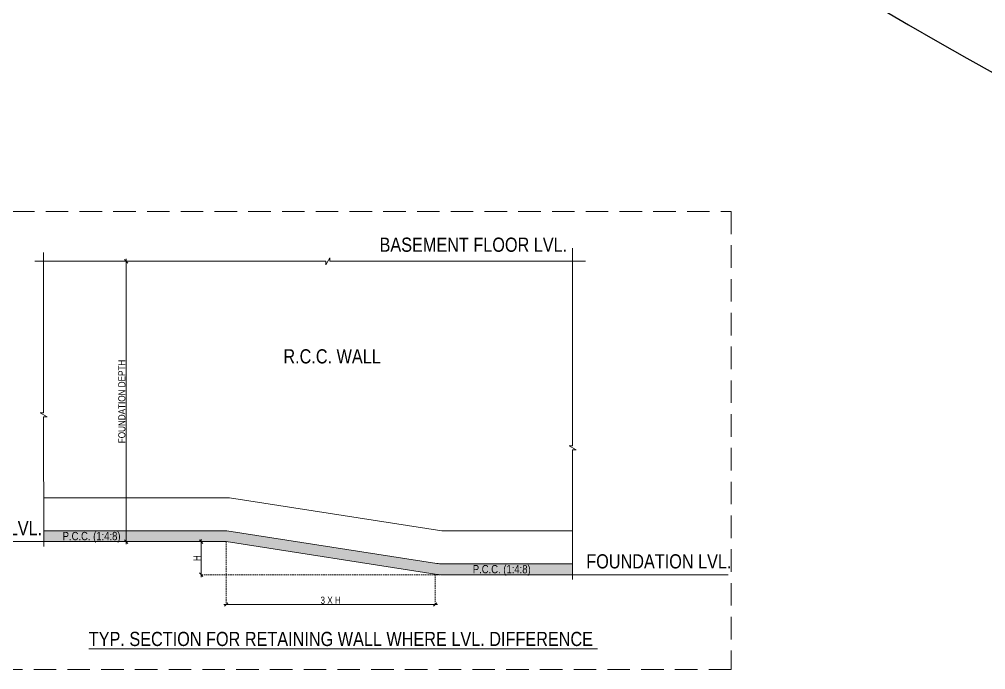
# Model space of a CAD drawing. Header units: millimetres. Extents: x 1112055 to 3390982, y -148532 to 766891.
# Drawn here: x 1959745 to 2000654, y 237167 to 264679 of the extents above; entities that cross this region are included whole.
import ezdxf

# ---------------------------------------------------------------- set-up
doc = ezdxf.new("R2010")
doc.units = ezdxf.units.MM
doc.header["$PDMODE"] = 35
doc.header["$PDSIZE"] = -25
doc.linetypes.add('DASHED2', pattern=[0.375, 0.25, -0.125])
doc.linetypes.add('Hidden', pattern=[9.525, 6.35, -3.175])
for name, color, linetype, lineweight in [('B COL. SIZE DIM', 220, 'Continuous', 25), ('B FOOTING', 49, 'Continuous', 20), ('B HATCH', 250, 'Continuous', 0), ('B P.C.C', 251, 'Continuous', 0), ('B STEEL TEXT', 7, 'Continuous', 15), ('B TITLE BLOCK', 250, 'Continuous', 0), ('B-COL NO', 7, 'Continuous', 5), ('EXCAVATION LINE', 236, 'Continuous', 30)]:
    doc.layers.add(name, color=color, linetype=linetype, lineweight=lineweight)
doc.styles.add('dim inside', font='romans.shx', dxfattribs={"width": 0.8, "height": 125})
doc.styles.add('SWINC', font='swissc.ttf')
doc.dimstyles.new('dim inside', dxfattribs={"dimtxt": 125, "dimasz": 100, "dimexe": 0, "dimexo": 0, "dimgap": 10, "dimtad": 0, "dimdec": 0, "dimzin": 0, "dimdsep": 46, "dimtxsty": 'dim inside', "dimblk": 'SMALL', "dimcen": 0.09, "dimadec": 0, "dimazin": 0, "dimtfac": 1, "dimtdec": 0, "dimtofl": 0, "dimtmove": 0, "dimatfit": 3, "dimfxl": 1, "dimtolj": 1, "dimtzin": 0, "dimarcsym": 2})

# ---------------------------------------------------------------- blocks, each defined once
blk = doc.blocks.new('_Oblique')
at = {"color": 0, "linetype": 'ByBlock', "lineweight": -2}
blk.add_line((-0.5, -0.5), (0.5, 0.5), dxfattribs=at)
blk = doc.blocks.new('*D1802')
at = {"layer": 'B COL. SIZE DIM', "color": 250, "lineweight": 9, "ltscale": 250, "transparency": 16777216}
blk.add_line((1964267, 254542), (1964267, 242482), dxfattribs=at)
at = {"layer": 'B COL. SIZE DIM', "color": 250, "linetype": 'DASHED2', "lineweight": 9, "ltscale": 250, "transparency": 16777216}
for p, q in [((1963906, 254442), (1964267, 254442)), ((1963906, 242582), (1964267, 242582))]:
    blk.add_line(p, q, dxfattribs=at)
at = {"layer": 'Defpoints', "color": 0, "lineweight": 30, "ltscale": 250, "transparency": 16777216}
for p in [(1963906, 254442), (1963906, 242582), (1964267, 242582)]:
    blk.add_point(p, dxfattribs=at)
at = {"layer": 'B COL. SIZE DIM', "color": 250, "lineweight": 9, "ltscale": 250, "transparency": 16777216, "xscale": 150, "yscale": 150, "zscale": 150}
for p, rotation in [((1964267, 254442), 90), ((1964267, 242582), 270)]:
    blk.add_blockref('_Oblique', p, dxfattribs=dict(at, rotation=rotation))
at = {"layer": 'B COL. SIZE DIM', "color": 6, "ltscale": 250, "transparency": 16777216, "insert": (1964085, 248512), "char_height": 300, "attachment_point": 5, "rotation": 90, "style": 'SWINC'}
blk.add_mtext('\\A1;FOUNDATION DEPTH ', dxfattribs=at)
blk = doc.blocks.new('*D1892')
at = {"layer": 'B COL. SIZE DIM', "color": 250, "lineweight": 9, "ltscale": 250, "transparency": 16777216}
blk.add_line((1967443, 242682), (1967443, 241082), dxfattribs=at)
at = {"layer": 'B COL. SIZE DIM', "color": 250, "linetype": 'DASHED2', "lineweight": 9, "ltscale": 250, "transparency": 16777216}
for p, q in [((1968501, 242582), (1967443, 242582)), ((1977643, 241182), (1967443, 241182))]:
    blk.add_line(p, q, dxfattribs=at)
at = {"layer": 'Defpoints', "color": 0, "lineweight": 30, "ltscale": 250, "transparency": 16777216}
for p in [(1968501, 242582), (1967443, 241182), (1977643, 241182)]:
    blk.add_point(p, dxfattribs=at)
at = {"layer": 'B COL. SIZE DIM', "color": 250, "lineweight": 9, "ltscale": 250, "transparency": 16777216, "xscale": 150, "yscale": 150, "zscale": 150}
for p, rotation in [((1967443, 242582), 90), ((1967443, 241182), 270)]:
    blk.add_blockref('_Oblique', p, dxfattribs=dict(at, rotation=rotation))
at = {"layer": 'B COL. SIZE DIM', "color": 6, "ltscale": 250, "transparency": 16777216, "insert": (1967268, 241882), "char_height": 300, "attachment_point": 5, "rotation": 90, "style": 'SWINC'}
blk.add_mtext('\\A1;H', dxfattribs=at)
blk = doc.blocks.new('*D1893')
at = {"layer": 'B COL. SIZE DIM', "color": 250, "linetype": 'DASHED2', "lineweight": 9, "ltscale": 250, "transparency": 16777216}
for p, q in [((1968501, 242582), (1968501, 239924)), ((1977349, 241205), (1977349, 239924))]:
    blk.add_line(p, q, dxfattribs=at)
at = {"layer": 'B COL. SIZE DIM', "color": 250, "lineweight": 9, "ltscale": 250, "transparency": 16777216}
blk.add_line((1968401, 239924), (1977449, 239924), dxfattribs=at)
at = {"layer": 'Defpoints', "color": 0, "lineweight": 30, "ltscale": 250, "transparency": 16777216}
for p in [(1968501, 242582), (1977349, 241205), (1977349, 239924)]:
    blk.add_point(p, dxfattribs=at)
at = {"layer": 'B COL. SIZE DIM', "color": 250, "lineweight": 9, "ltscale": 250, "transparency": 16777216, "xscale": 150, "yscale": 150, "zscale": 150, "rotation": 180}
blk.add_blockref('_Oblique', (1968501, 239924), dxfattribs=at)
at = {"layer": 'B COL. SIZE DIM', "color": 250, "lineweight": 9, "ltscale": 250, "transparency": 16777216, "xscale": 150, "yscale": 150, "zscale": 150}
blk.add_blockref('_Oblique', (1977349, 239924), dxfattribs=at)
at = {"layer": 'B COL. SIZE DIM', "color": 6, "ltscale": 250, "transparency": 16777216, "insert": (1972925, 240102), "char_height": 300, "attachment_point": 5, "style": 'SWINC'}
blk.add_mtext('\\A1;3 X H', dxfattribs=at)

msp = doc.modelspace()

# ---------------------------------------------------------------- hatches: boundary and pattern name
at = {"layer": 'B HATCH'}
h = msp.add_hatch(dxfattribs=at)
h.set_pattern_fill('AR-CONC', color=250, scale=3, style=0)
h.set_pattern_definition([(50, (82045.73, 22208.4), (546.55401, -47.81726), [57.15, -628.65]), (355, (82045.73, 22208.4), (-105.73026, 573.17054), [45.72, -502.92175]), (100.451445, (82091.3, 22204.4), (440.82374, 525.35326), [48.57003, -534.27073]), (46.1842, (82045.7, 22360.8), (813.23712, -126.12698), [85.725, -942.975]), (96.635558, (82113.5, 22350.3), (712.2124, 742.27837), [72.85507, -801.40682]), (351.18415, (82045.7, 22360.8), (712.2124, 742.27837), [68.5799, -754.3792]), (21, (82121.93, 22322.7), (454.84317, -306.79559), [57.15, -628.65]), (326, (82121.93, 22322.7), (185.40609, 552.5639), [45.72, -502.92]), (71.451445, (82159.84, 22297.1), (640.24926, 245.7683), [48.57003, -534.26981]), (37.5, (82045.73, 22208.39), (9.26581, 253.665117), [0, -496.824, 0, -510.54, 0, -504.825]), (7.5, (82045.73, 22208.39), (200.458988, 300.541724), [0, -291.084, 0, -485.394, 0, -192.405]), (327.5, (81875.8, 22208.39), (406.771786, -17.186232), [0, -190.5, 0, -594.36, 0, -788.67]), (317.5, (81799.6, 22208.4), (444.387544, 76.27947), [0, -247.65, 0, -394.716, 0, -560.07])])
edge = h.paths.add_edge_path()
edge.add_line((1983168.1, 241182.5), (1983168, 241642.5))
edge.add_line((1983168, 241642.5), (1977642.9, 241642.5))
edge.add_arc((1977642.9, 243093.9), 1451.4, 261.15254, 270, ccw=False)
edge.add_line((1977419.7, 241659.7), (1968536.5, 243042.5))
edge.add_line((1968536.5, 243042.5), (1960775.9, 243042.5))
edge.add_line((1960775.9, 243042.5), (1960776, 242582.5))
edge.add_line((1960776, 242582.5), (1968500.9, 242582.5))
edge.add_line((1968500.9, 242582.5), (1977349, 241205.2))
edge.add_arc((1977642.9, 243093.9), 1911.4, 261.15254, 270)
edge.add_line((1977642.9, 241182.5), (1983168.1, 241182.5))

# ---------------------------------------------------------------- linework, layer by layer
at = {"color": 2, "lineweight": 30}
msp.add_arc((2094904.1, 432360.2), 194175.1, 224.19202, 278.08245, dxfattribs=at)
at = {"layer": 'B FOOTING'}
for p, q in [((1953984.7, 242582.5), (1960776, 242582.5)), ((1983167.5, 241182.5), (1989758, 241182.5))]:
    msp.add_line(p, q, dxfattribs=at)
for points in [[(1983166.7, 254995.8), (1983166.7, 246634.2), (1983026.3, 246633.6), (1983315, 246467.3), (1983167.4, 246466.8), (1983168.1, 240976.9)], [(1983717.1, 254443.6), (1972889.5, 254443.6), (1972888.9, 254584.1), (1972722.7, 254295.3), (1972722.1, 254443), (1960397.4, 254442.5)], [(1960774.7, 254808.6), (1960774.7, 248034.2), (1960634.2, 248033.6), (1960923, 247867.3), (1960775.3, 247866.8), (1960776, 242376.9)]]:
    msp.add_lwpolyline(points, dxfattribs=at)
for points in [[(1960775.7, 244442.5), (1968640.8, 244442.5, -0.0386235), (1968648.7, 244441.8), (1977635, 243043.1, 0.0386235), (1977642.9, 243042.5), (1983167.5, 243042.5)], [(1960775.9, 243042.5), (1968536.5, 243042.5), (1977419.7, 241659.7, 0.0386235), (1977642.9, 241642.5), (1983167.5, 241642.5)], [(1960776, 242582.5), (1968500.9, 242582.5), (1977349, 241205.2, 0.0386235), (1977642.9, 241182.5), (1983167.5, 241182.5)]]:
    msp.add_lwpolyline(points, format="xyb", dxfattribs=at)
at = {"layer": 'B P.C.C', "color": 250, "linetype": 'Hidden', "lineweight": 0, "ltscale": 150}
msp.add_lwpolyline([(1953723, 256547.4), (1989882.9, 256547.4), (1989882.9, 237167), (1953723, 237167)], close=True, dxfattribs=at)

# ---------------------------------------------------------------- texts
at = {"layer": 'B STEEL TEXT', "lineweight": 9, "style": 'SWINC'}
for p in [(1961579.1, 242643.6), (1978942.2, 241243.6)]:
    msp.add_text('P.C.C. (1:4:8)', height=350, dxfattribs=at).set_placement(p)
at = {"layer": 'B TITLE BLOCK', "color": 251, "lineweight": 0, "insert": (2005241.2, 239562.5), "char_height": 464.277, "attachment_point": 2, "style": 'SWINC'}
msp.add_mtext_dynamic_manual_height_columns('\\pxsm1,qj;{\\fBankGothic Lt BT|b0|i0|c0|p34;BHOOMI\\P\\ps*,q*;\\fGost|b0|i0|c0|p2;\\H0.8x;- CONSULTANTS -\\C1; }', width=1213989.136, gutter_width=0, heights=[170761.4], dxfattribs=at)
at = {"layer": 'B-COL NO', "color": 3, "lineweight": 15, "style": 'SWINC'}
msp.add_text('%%UTYP. SECTION FOR RETAINING WALL WHERE LVL. DIFFERENCE ', height=600, dxfattribs=at).set_placement((1962685.6, 238166.8))
at = {"layer": 'EXCAVATION LINE', "color": 0, "style": 'SWINC'}
for s, p in [('BASEMENT FLOOR LVL.', (1974994.5, 254845.7)), ('R.C.C. WALL', (1970923.6, 250122.2)), ('FOUNDATION LVL.', (1954563.3, 242849.4)), ('FOUNDATION LVL.', (1983746, 241449.4))]:
    msp.add_text(s, height=600, dxfattribs=at).set_placement(p)

# ---------------------------------------------------------------- dimensions: what is measured, and where the dimension line sits
at = {"layer": 'B COL. SIZE DIM', "color": 250, "ltscale": 250}
for base, p1, p2, text, picture, middle in [((1964267.5, 242582.5), (1963905.5, 254442.4), (1963905.5, 242582.5), 'FOUNDATION DEPTH ', '*D1802', (1964085.3, 248512.4)), ((1967442.5, 241182.5), (1968500.9, 242582.5), (1977642.9, 241182.5), 'H', '*D1892', (1967267.5, 241882.5))]:
    dim = msp.add_linear_dim(base=base, p1=p1, p2=p2, angle=90, text=text, dimstyle='dim inside', override={"dimtxt": 300, "dimasz": 150, "dimgap": 25, "dimtad": 3, "dimlfac": 0.25, "dimtxsty": 'SWINC', "dimblk1": 'Oblique', "dimblk2": 'Oblique', "dimsah": 1, "dimdle": 100, "dimclrd": 250, "dimclre": 250, "dimclrt": 6, "dimfxl": 1000, "dimlwd": 9, "dimlwe": 9}, dxfattribs=at)
    dim.commit()
    dim.dimension.update_dxf_attribs({"geometry": picture, "text_midpoint": middle})
dim = msp.add_linear_dim(base=(1977349, 239923.5), p1=(1968500.9, 242582.5), p2=(1977349, 241205.2), text='3 X H', dimstyle='dim inside', override={"dimtxt": 300, "dimasz": 150, "dimgap": 25, "dimtad": 3, "dimlfac": 0.25, "dimtxsty": 'SWINC', "dimblk1": 'Oblique', "dimblk2": 'Oblique', "dimsah": 1, "dimdle": 100, "dimclrd": 250, "dimclre": 250, "dimclrt": 6, "dimfxl": 1000, "dimlwd": 9, "dimlwe": 9}, dxfattribs=at)
dim.commit()
dim.dimension.update_dxf_attribs({"geometry": '*D1893', "text_midpoint": (1972924.9, 240102.3)})

doc.saveas('drawing.dxf')
